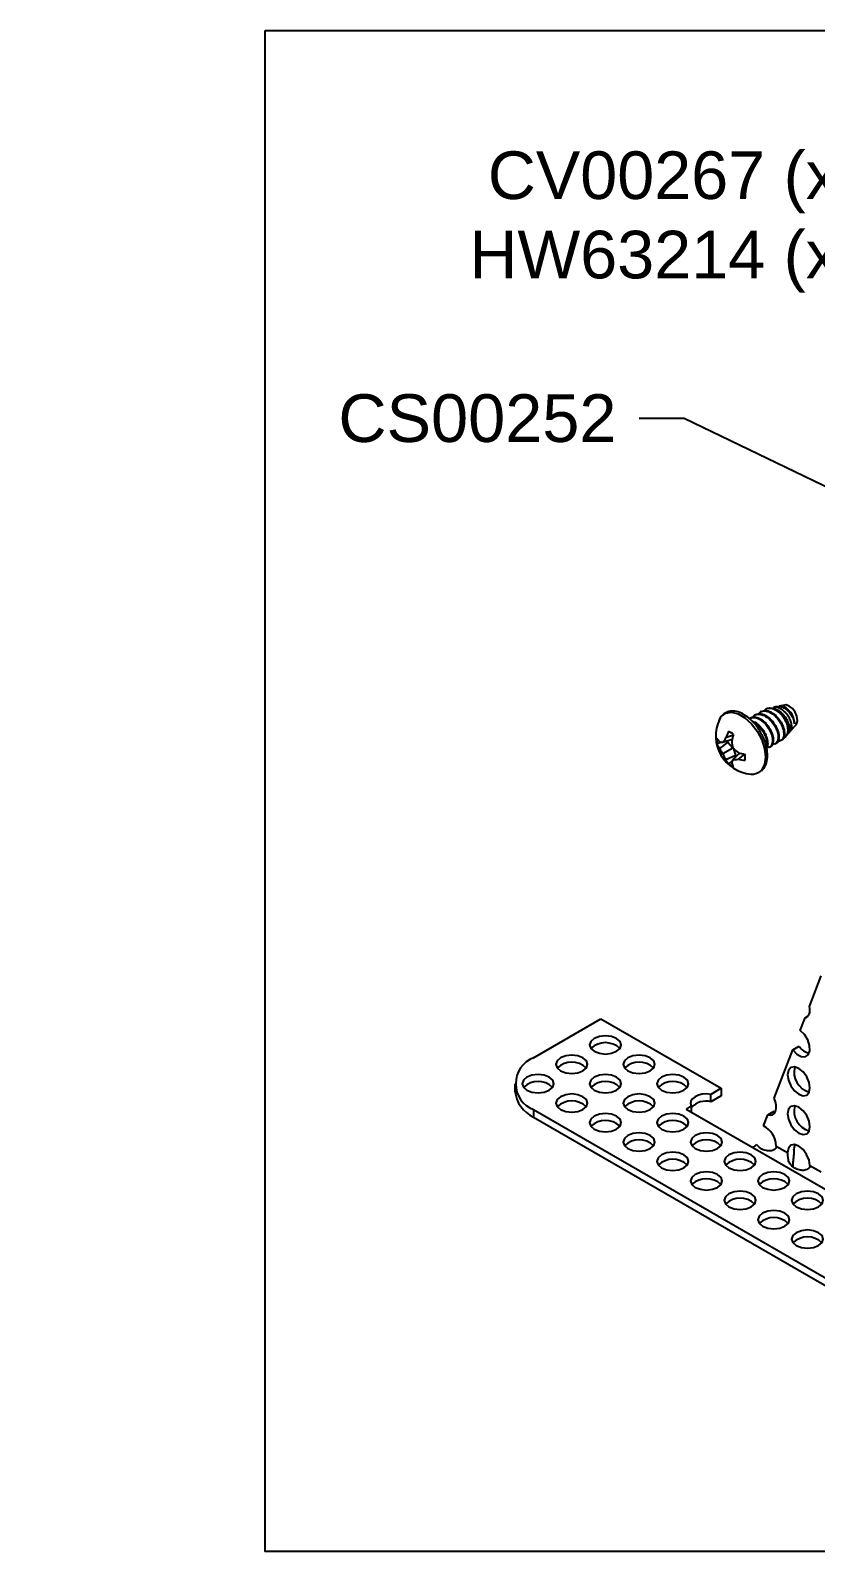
# Model space of a CAD drawing. Extents: x -0.92 to 7.46, y -5.99 to 0.
# Drawn here: x -0.92 to 2.17, y -5.99 to 0 of the extents above; entities that cross this region are included whole.
import ezdxf
from ezdxf import colors
from ezdxf.entities.mleader import LeaderData, LeaderLine
from ezdxf.math import Vec2, Vec3

# ---------------------------------------------------------------- set-up
doc = ezdxf.new("R2010")
doc.units = 0
doc.header["$LTSCALE"] = 0.5
doc.header["$MEASUREMENT"] = 0
for name, color, linetype in [('Brackets', 181, 'CONTINUOUS'), ('FAB DWG', 221, 'CONTINUOUS'), ('Hardware', 242, 'CONTINUOUS')]:
    doc.layers.add(name, color=color, linetype=linetype)
doc.layers.add('Text-Unprinted', color=131, linetype='CONTINUOUS', plot=False)
doc.styles.add('LSAD_Standard', font='arial.ttf')
doc.styles.get("Standard").update_dxf_attribs({"font": 'arial.ttf'})

msp = doc.modelspace()

# ---------------------------------------------------------------- linework, layer by layer
at = {"layer": 'Brackets', "transparency": 16777216}
for p, q in [((2.1442, -3.8443), (2.1905, -3.7242)), ((1.0575, -4.047), (1.3227, -3.8939)), ((1.3227, -3.8939), (1.7956, -4.1669)), ((2.1076, -3.9394), (2.1266, -3.89)), ((2.1266, -3.89), (2.1381, -3.8834)), ((2.078, -4.0161), (2.1034, -4.0014)), ((2.0047, -4.2065), (2.078, -4.0161)), ((0.9843, -4.1491), (0.9843, -4.1784)), ((1.7956, -4.1669), (1.7554, -4.1909)), ((1.7554, -4.2203), (1.7554, -4.1909)), ((1.7956, -4.1669), (1.7956, -4.1962)), ((1.0575, -4.2511), (3.9478, -5.9197)), ((1.0575, -4.2511), (1.0575, -4.2804)), ((1.6787, -4.2368), (1.6588, -4.2487)), ((1.6588, -4.2487), (1.9215, -4.4004)), ((1.6787, -4.2368), (1.6787, -4.2602)), ((1.7956, -4.1962), (1.7554, -4.2203)), ((1.0575, -4.2804), (3.9478, -5.949)), ((1.9628, -4.3152), (1.9795, -4.2718)), ((1.9795, -4.2718), (2.0049, -4.2572)), ((2.0049, -4.2572), (2.0103, -4.2584)), ((1.9215, -4.4004), (2.4168, -4.6863)), ((2.0133, -4.3946), (2.0575, -4.4201)), ((2.0858, -4.3891), (2.0828, -4.4054)), ((2.1458, -4.4711), (2.19, -4.4966))]:
    msp.add_line(p, q, dxfattribs=at)
at = {"layer": 'Brackets', "transparency": 16777216, "flags": 128}
for points in [[(2.1266, -3.89), (2.132, -3.8881), (2.1366, -3.8849), (2.1403, -3.8805), (2.1432, -3.8749), (2.145, -3.8683), (2.1458, -3.8609), (2.1455, -3.8529), (2.1442, -3.8443)], [(2.078, -4.0161), (2.0943, -4.0327), (2.1117, -4.0421), (2.1276, -4.0429), (2.1394, -4.0349), (2.1453, -4.0194), (2.1445, -3.9989), (2.137, -3.9764), (2.124, -3.9555), (2.1076, -3.9394)], [(1.3846, -3.9705), (1.3643, -3.9627), (1.3404, -3.9599), (1.3165, -3.9627), (1.2962, -3.9705), (1.2826, -3.9822), (1.2779, -3.996), (1.2826, -4.0098), (1.2962, -4.0215), (1.3165, -4.0293), (1.3404, -4.0321), (1.3643, -4.0293), (1.3846, -4.0215), (1.3981, -4.0098), (1.4029, -3.996), (1.3981, -3.9822), (1.3846, -3.9705)], [(1.252, -4.047), (1.2317, -4.0392), (1.2078, -4.0365), (1.1839, -4.0392), (1.1636, -4.047), (1.1501, -4.0587), (1.1453, -4.0725), (1.1501, -4.0863), (1.1636, -4.098), (1.1839, -4.1059), (1.2078, -4.1086), (1.2317, -4.1059), (1.252, -4.098), (1.2655, -4.0863), (1.2703, -4.0725), (1.2655, -4.0587), (1.252, -4.047)], [(1.5172, -4.047), (1.4969, -4.0392), (1.473, -4.0365), (1.449, -4.0392), (1.4288, -4.047), (1.4152, -4.0587), (1.4105, -4.0725), (1.4152, -4.0863), (1.4288, -4.098), (1.449, -4.1059), (1.473, -4.1086), (1.4969, -4.1059), (1.5172, -4.098), (1.5307, -4.0863), (1.5355, -4.0725), (1.5307, -4.0587), (1.5172, -4.047)], [(1.1194, -4.1236), (1.0991, -4.1157), (1.0752, -4.113), (1.0513, -4.1157), (1.031, -4.1236), (1.0175, -4.1353), (1.0127, -4.1491), (1.0175, -4.1629), (1.031, -4.1746), (1.0513, -4.1824), (1.0752, -4.1852), (1.0991, -4.1824), (1.1194, -4.1746), (1.133, -4.1629), (1.1377, -4.1491), (1.133, -4.1353), (1.1194, -4.1236)], [(1.3846, -4.1236), (1.3643, -4.1157), (1.3404, -4.113), (1.3165, -4.1157), (1.2962, -4.1236), (1.2826, -4.1353), (1.2779, -4.1491), (1.2826, -4.1629), (1.2962, -4.1746), (1.3165, -4.1824), (1.3404, -4.1852), (1.3643, -4.1824), (1.3846, -4.1746), (1.3981, -4.1629), (1.4029, -4.1491), (1.3981, -4.1353), (1.3846, -4.1236)], [(1.6497, -4.1236), (1.6295, -4.1157), (1.6055, -4.113), (1.5816, -4.1157), (1.5613, -4.1236), (1.5478, -4.1353), (1.543, -4.1491), (1.5478, -4.1629), (1.5613, -4.1746), (1.5816, -4.1824), (1.6055, -4.1852), (1.6295, -4.1824), (1.6497, -4.1746), (1.6633, -4.1629), (1.668, -4.1491), (1.6633, -4.1353), (1.6497, -4.1236)], [(2.1016, -4.0886), (2.0847, -4.0828), (2.0704, -4.0855), (2.0608, -4.0966), (2.0575, -4.1142), (2.0608, -4.1356), (2.0704, -4.1577), (2.0847, -4.1771), (2.1016, -4.1907), (2.1186, -4.1966), (2.1329, -4.1938), (2.1425, -4.1828), (2.1458, -4.1652), (2.1425, -4.1437), (2.1329, -4.1216), (2.1186, -4.1023), (2.1016, -4.0886)], [(1.252, -4.2001), (1.2317, -4.1923), (1.2078, -4.1895), (1.1839, -4.1923), (1.1636, -4.2001), (1.1501, -4.2118), (1.1453, -4.2256), (1.1501, -4.2394), (1.1636, -4.2511), (1.1839, -4.2589), (1.2078, -4.2617), (1.2317, -4.2589), (1.252, -4.2511), (1.2655, -4.2394), (1.2703, -4.2256), (1.2655, -4.2118), (1.252, -4.2001)], [(1.5172, -4.2001), (1.4969, -4.1923), (1.473, -4.1895), (1.449, -4.1923), (1.4288, -4.2001), (1.4152, -4.2118), (1.4105, -4.2256), (1.4152, -4.2394), (1.4288, -4.2511), (1.449, -4.2589), (1.473, -4.2617), (1.4969, -4.2589), (1.5172, -4.2511), (1.5307, -4.2394), (1.5355, -4.2256), (1.5307, -4.2118), (1.5172, -4.2001)], [(1.7554, -4.1909), (1.7387, -4.1895), (1.722, -4.1908), (1.7064, -4.1945), (1.6932, -4.2005), (1.6832, -4.2084), (1.6772, -4.2175), (1.6757, -4.2272), (1.6787, -4.2368)], [(1.9795, -4.2718), (1.9896, -4.2733), (1.9985, -4.2713), (2.0057, -4.266), (2.0106, -4.2577), (2.013, -4.2469), (2.0128, -4.2342), (2.01, -4.2205), (2.0047, -4.2065)], [(2.1016, -4.2417), (2.0847, -4.2359), (2.0704, -4.2386), (2.0608, -4.2497), (2.0575, -4.2673), (2.0608, -4.2887), (2.0704, -4.3108), (2.0847, -4.3302), (2.1016, -4.3438), (2.1186, -4.3497), (2.1329, -4.3469), (2.1425, -4.3359), (2.1458, -4.3183), (2.1425, -4.2968), (2.1329, -4.2747), (2.1186, -4.2554), (2.1016, -4.2417)], [(1.3846, -4.2766), (1.3643, -4.2688), (1.3404, -4.2661), (1.3165, -4.2688), (1.2962, -4.2766), (1.2826, -4.2883), (1.2779, -4.3021), (1.2826, -4.316), (1.2962, -4.3277), (1.3165, -4.3355), (1.3404, -4.3382), (1.3643, -4.3355), (1.3846, -4.3277), (1.3981, -4.316), (1.4029, -4.3021), (1.3981, -4.2883), (1.3846, -4.2766)], [(1.6497, -4.2766), (1.6295, -4.2688), (1.6055, -4.2661), (1.5816, -4.2688), (1.5613, -4.2766), (1.5478, -4.2883), (1.543, -4.3021), (1.5478, -4.316), (1.5613, -4.3277), (1.5816, -4.3355), (1.6055, -4.3382), (1.6295, -4.3355), (1.6497, -4.3277), (1.6633, -4.316), (1.668, -4.3021), (1.6633, -4.2883), (1.6497, -4.2766)], [(1.5172, -4.3532), (1.4969, -4.3454), (1.473, -4.3426), (1.449, -4.3454), (1.4288, -4.3532), (1.4152, -4.3649), (1.4105, -4.3787), (1.4152, -4.3925), (1.4288, -4.4042), (1.449, -4.412), (1.473, -4.4148), (1.4969, -4.412), (1.5172, -4.4042), (1.5307, -4.3925), (1.5355, -4.3787), (1.5307, -4.3649), (1.5172, -4.3532)], [(1.7823, -4.3532), (1.762, -4.3454), (1.7381, -4.3426), (1.7142, -4.3454), (1.6939, -4.3532), (1.6804, -4.3649), (1.6756, -4.3787), (1.6804, -4.3925), (1.6939, -4.4042), (1.7142, -4.412), (1.7381, -4.4148), (1.762, -4.412), (1.7823, -4.4042), (1.7959, -4.3925), (1.8006, -4.3787), (1.7959, -4.3649), (1.7823, -4.3532)], [(1.6497, -4.4297), (1.6295, -4.4219), (1.6055, -4.4191), (1.5816, -4.4219), (1.5613, -4.4297), (1.5478, -4.4414), (1.543, -4.4552), (1.5478, -4.469), (1.5613, -4.4807), (1.5816, -4.4886), (1.6055, -4.4913), (1.6295, -4.4886), (1.6497, -4.4807), (1.6633, -4.469), (1.668, -4.4552), (1.6633, -4.4414), (1.6497, -4.4297)], [(1.9149, -4.4297), (1.8946, -4.4219), (1.8707, -4.4191), (1.8468, -4.4219), (1.8265, -4.4297), (1.813, -4.4414), (1.8082, -4.4552), (1.813, -4.469), (1.8265, -4.4807), (1.8468, -4.4886), (1.8707, -4.4913), (1.8946, -4.4886), (1.9149, -4.4807), (1.9285, -4.469), (1.9332, -4.4552), (1.9285, -4.4414), (1.9149, -4.4297)], [(2.1458, -4.4711), (2.1424, -4.4497), (2.1328, -4.4277), (2.1185, -4.4084), (2.1016, -4.3948), (2.0848, -4.389), (2.0705, -4.3917), (2.0609, -4.4026), (2.0575, -4.4201)], [(1.7823, -4.5063), (1.762, -4.4984), (1.7381, -4.4957), (1.7142, -4.4984), (1.6939, -4.5063), (1.6804, -4.518), (1.6756, -4.5318), (1.6804, -4.5456), (1.6939, -4.5573), (1.7142, -4.5651), (1.7381, -4.5678), (1.762, -4.5651), (1.7823, -4.5573), (1.7959, -4.5456), (1.8006, -4.5318), (1.7959, -4.518), (1.7823, -4.5063)], [(2.0475, -4.5063), (2.0272, -4.4984), (2.0033, -4.4957), (1.9794, -4.4984), (1.9591, -4.5063), (1.9455, -4.518), (1.9408, -4.5318), (1.9455, -4.5456), (1.9591, -4.5573), (1.9794, -4.5651), (2.0033, -4.5678), (2.0272, -4.5651), (2.0475, -4.5573), (2.061, -4.5456), (2.0658, -4.5318), (2.061, -4.518), (2.0475, -4.5063)], [(1.9149, -4.5828), (1.8946, -4.575), (1.8707, -4.5722), (1.8468, -4.575), (1.8265, -4.5828), (1.813, -4.5945), (1.8082, -4.6083), (1.813, -4.6221), (1.8265, -4.6338), (1.8468, -4.6416), (1.8707, -4.6444), (1.8946, -4.6416), (1.9149, -4.6338), (1.9285, -4.6221), (1.9332, -4.6083), (1.9285, -4.5945), (1.9149, -4.5828)], [(2.1801, -4.5828), (2.1598, -4.575), (2.1359, -4.5722), (2.112, -4.575), (2.0917, -4.5828), (2.0781, -4.5945), (2.0734, -4.6083), (2.0781, -4.6221), (2.0917, -4.6338), (2.112, -4.6416), (2.1359, -4.6444), (2.1598, -4.6416), (2.1801, -4.6338), (2.1936, -4.6221), (2.1984, -4.6083), (2.1936, -4.5945), (2.1801, -4.5828)], [(2.0475, -4.6593), (2.0272, -4.6515), (2.0033, -4.6488), (1.9794, -4.6515), (1.9591, -4.6593), (1.9455, -4.671), (1.9408, -4.6848), (1.9455, -4.6986), (1.9591, -4.7104), (1.9794, -4.7182), (2.0033, -4.7209), (2.0272, -4.7182), (2.0475, -4.7104), (2.061, -4.6986), (2.0658, -4.6848), (2.061, -4.671), (2.0475, -4.6593)], [(2.1801, -4.7359), (2.1598, -4.728), (2.1359, -4.7253), (2.112, -4.728), (2.0917, -4.7359), (2.0781, -4.7476), (2.0734, -4.7614), (2.0781, -4.7752), (2.0917, -4.7869), (2.112, -4.7947), (2.1359, -4.7975), (2.1598, -4.7947), (2.1801, -4.7869), (2.1936, -4.7752), (2.1984, -4.7614), (2.1936, -4.7476), (2.1801, -4.7359)]]:
    msp.add_lwpolyline(points, dxfattribs=at)
at = {"layer": 'Brackets', "transparency": 16777216}
for centre, radius, start, end in [((1.3404, -4.069), 0.0817, 45.6215, 134.3785), ((2.1557, -3.968), 0.062, 212.59986, 258.11505), ((1.0963, -4.1491), 0.1092, 110.78342, 249.21658), ((1.2078, -4.1456), 0.0817, 45.6215, 134.3785), ((1.473, -4.1456), 0.0817, 45.6215, 134.3785), ((2.1649, -4.1032), 0.0816, 165.60812, 254.3865), ((1.1094, -4.1659), 0.1257, 185.6948, 245.62534), ((1.0752, -4.2221), 0.0817, 45.6215, 134.3785), ((1.3404, -4.2221), 0.0817, 45.6215, 134.3785), ((1.6055, -4.2221), 0.0817, 45.6215, 134.3785), ((1.2078, -4.2986), 0.0817, 45.6215, 134.3785), ((1.473, -4.2986), 0.0817, 45.6215, 134.3785), ((1.7357, -4.293), 0.0753, 74.84775, 139.19547), ((2.1649, -4.2563), 0.0816, 165.60812, 254.3865), ((1.3404, -4.3752), 0.0817, 45.6215, 134.3785), ((1.6055, -4.3752), 0.0817, 45.6215, 134.3785), ((1.473, -4.4517), 0.0817, 45.6215, 134.3785), ((1.7381, -4.4517), 0.0817, 45.6215, 134.3785), ((1.9198, -4.3982), 0.0935, 2.25737, 62.63468), ((1.8968, -4.3596), 0.0477, 301.22882, 323.37911), ((1.6055, -4.5282), 0.0817, 45.6215, 134.3785), ((1.8707, -4.5282), 0.0817, 45.6215, 134.3785), ((1.7381, -4.6048), 0.0817, 45.6215, 134.3785), ((2.0033, -4.6048), 0.0817, 45.6215, 134.3785), ((1.8707, -4.6813), 0.0817, 45.6215, 134.3785), ((2.1359, -4.6813), 0.0817, 45.6215, 134.3785), ((2.0033, -4.7579), 0.0817, 45.6215, 134.3785), ((2.1359, -4.8344), 0.0817, 45.6215, 134.3785)]:
    msp.add_arc(centre, radius, start, end, dxfattribs=at)
for points, knots in [([(2.0133, -4.3946), (2.0131, -4.3964), (2.0126, -4.3999), (2.01, -4.4047), (2.0061, -4.4086), (1.9992, -4.4127), (1.9877, -4.4148), (1.97, -4.4128), (1.95, -4.4047), (1.9401, -4.3936), (1.9351, -4.3881)], [0, 0, 0, 0, 0.0580703, 0.113787, 0.1691805, 0.2263164, 0.3526302, 0.5046464, 0.7520764, 1, 1, 1, 1]), ([(2.1458, -4.4711), (2.1454, -4.4738), (2.1444, -4.479), (2.1383, -4.4854), (2.1299, -4.4894), (2.1176, -4.4912), (2.102, -4.4891), (2.0853, -4.4817), (2.0713, -4.4716), (2.0637, -4.4598), (2.0609, -4.4486), (2.0597, -4.4395), (2.0589, -4.4296), (2.058, -4.4233), (2.0575, -4.4201)], [0, 0, 0, 0, 0.060389, 0.119474, 0.182038, 0.252164, 0.372296, 0.501655, 0.644393, 0.76487, 0.821342, 0.877965, 0.936884, 1, 1, 1, 1]), ([(2.0799, -4.4766), (2.0797, -4.4743), (2.0791, -4.4681), (2.0803, -4.456), (2.0821, -4.4405), (2.0838, -4.4227), (2.0832, -4.4114), (2.0828, -4.4054)], [0, 0, 0, 0, 0.1066226, 0.2907357, 0.4985067, 0.7340068, 1, 1, 1, 1])]:
    msp.add_open_spline(points, degree=3, knots=knots, dxfattribs=at)
at = {"layer": 'Hardware', "transparency": 16777216}
for p, q in [((1.9318, -2.6958), (1.929, -2.6973)), ((1.9539, -2.683), (1.9511, -2.6846)), ((1.9869, -2.6697), (1.981, -2.6709)), ((2.0168, -2.6634), (2.003, -2.6663)), ((2.0461, -2.6573), (2.025, -2.6617)), ((1.9097, -2.7085), (1.9069, -2.7101)), ((2.0685, -2.7609), (2.0913, -2.7356)), ((1.7991, -2.8038), (1.7797, -2.8108)), ((1.822, -2.8037), (1.7891, -2.828)), ((1.8392, -2.7937), (1.8031, -2.8047)), ((1.8441, -2.7759), (1.815, -2.7866)), ((1.8166, -2.8006), (1.822, -2.8037)), ((1.822, -2.8037), (1.8415, -2.8243)), ((2.0091, -2.8105), (2.0118, -2.8089)), ((2.0535, -2.7777), (2.0599, -2.7705)), ((1.8421, -2.8272), (1.8031, -2.8497)), ((1.8524, -2.8563), (1.815, -2.8727)), ((1.8696, -2.8465), (1.8421, -2.8722)), ((1.8443, -2.8291), (1.8524, -2.8563)), ((1.8524, -2.8563), (1.8524, -2.8626)), ((1.8875, -2.8512), (1.8637, -2.871)), ((1.987, -2.8232), (1.9897, -2.8216))]:
    msp.add_line(p, q, dxfattribs=at)
at = {"layer": 'Hardware', "transparency": 16777216, "flags": 128}
for points in [[(1.7893, -2.7143), (1.7966, -2.7026), (1.8142, -2.6893), (1.8369, -2.6855), (1.8627, -2.6917), (1.8896, -2.7072), (1.9155, -2.7309), (1.9381, -2.7608), (1.9557, -2.7944), (1.9669, -2.8292), (1.9707, -2.8621), (1.9669, -2.8907), (1.9557, -2.9125), (1.9507, -2.9178)], [(2.0969, -2.7177), (2.0944, -2.7019), (2.0874, -2.6856), (2.0768, -2.6714), (2.0644, -2.6613), (2.0519, -2.657), (2.0461, -2.6573)], [(2.0913, -2.7356), (2.0944, -2.7306), (2.0969, -2.7177)]]:
    msp.add_lwpolyline(points, dxfattribs=at)
at = {"layer": 'Hardware', "transparency": 16777216}
for centre, radius, start, end in [((2.0049, -2.7329), 0.0799, 0.74043, 55.37236), ((1.9258, -2.7789), 0.151, 154.70082, 265.29381), ((1.8534, -2.7994), 0.0746, 171.17936, 188.82064), ((1.8369, -2.7584), 0.0644, 207.29396, 222.06295), ((1.8489, -2.7839), 0.0742, 201.26154, 216.38953), ((1.8168, -2.7092), 0.0964, 253.27567, 261.82184), ((1.9477, -2.8866), 0.1662, 143.01239, 150.45209), ((1.9979, -2.8464), 0.1925, 153.88357, 161.89385), ((1.7981, -2.8313), 0.0746, 51.18061, 68.82476), ((2.1277, -2.8626), 0.2967, 162.45036, 167.77995), ((2.0606, -2.7786), 0.2238, 185.44628, 192.54191), ((1.9128, -2.7636), 0.1394, 207.4879, 218.13857), ((1.9326, -2.7978), 0.1395, 201.86187, 212.51197), ((1.883, -2.843), 0.0743, 203.61136, 218.73724), ((1.9316, -2.908), 0.0964, 158.18641, 166.73495), ((1.9934, -2.6623), 0.2238, 227.45869, 234.55407), ((1.8434, -2.706), 0.1662, 269.55433, 276.99256), ((1.9543, -2.5621), 0.2967, 252.22171, 257.55048), ((1.9033, -2.6827), 0.1925, 258.10848, 266.11809), ((1.8165, -2.8632), 0.0746, 351.17936, 8.82064), ((1.8719, -2.8313), 0.0746, 231.18061, 248.82476), ((1.8991, -2.8661), 0.0645, 197.93916, 212.70565), ((1.9185, -2.8801), 0.0495, 264.13206, 310.5569)]:
    msp.add_arc(centre, radius, start, end, dxfattribs=at)
for points, knots in [([(1.954, -2.7701), (1.95, -2.7627), (1.9403, -2.7451), (1.9199, -2.721), (1.8953, -2.6996), (1.8691, -2.6855), (1.8441, -2.6799), (1.8208, -2.6829), (1.8023, -2.6947), (1.7918, -2.7062), (1.7894, -2.7142), (1.7893, -2.7144)], [0, 0, 0, 0, 0.094691, 0.226956, 0.359756, 0.493581, 0.628437, 0.747326, 0.873689, 0.99674, 1, 1, 1, 1]), ([(1.921, -2.706), (1.9234, -2.7028), (1.9295, -2.6947), (1.946, -2.692), (1.9663, -2.6977), (1.9869, -2.7124), (2.0045, -2.7334), (2.0166, -2.7577), (2.022, -2.7813), (2.0195, -2.8001), (2.0108, -2.8119), (2.0016, -2.8121), (1.9974, -2.8123)], [0, 0, 0, 0, 0.069685, 0.177153, 0.281858, 0.386563, 0.494032, 0.597227, 0.703759, 0.81029, 0.913486, 1, 1, 1, 1]), ([(1.9318, -2.6958), (1.9374, -2.6938), (1.9484, -2.6898), (1.9692, -2.6962), (1.9896, -2.7108), (2.0073, -2.7318), (2.0194, -2.7561), (2.0248, -2.7798), (2.0219, -2.7979), (2.0166, -2.8081), (2.0119, -2.8088), (2.0118, -2.8088)], [0, 0, 0, 0, 0.125903, 0.24999, 0.374077, 0.50144, 0.623738, 0.74999, 0.876242, 0.998541, 1, 1, 1, 1]), ([(1.9431, -2.6932), (1.9455, -2.6901), (1.9516, -2.682), (1.9681, -2.6792), (1.9884, -2.6849), (2.009, -2.6996), (2.0266, -2.7206), (2.0387, -2.7449), (2.0441, -2.7685), (2.0416, -2.7873), (2.0329, -2.7991), (2.0237, -2.7994), (2.0195, -2.7995)], [0, 0, 0, 0, 0.069685, 0.177153, 0.281858, 0.386563, 0.494032, 0.597227, 0.703759, 0.81029, 0.913486, 1, 1, 1, 1]), ([(1.9539, -2.6831), (1.9595, -2.681), (1.9705, -2.677), (1.9913, -2.6835), (2.0117, -2.698), (2.0294, -2.7191), (2.0415, -2.7433), (2.0469, -2.7671), (2.044, -2.7852), (2.0387, -2.7953), (2.034, -2.7961), (2.0339, -2.7961)], [0, 0, 0, 0, 0.125903, 0.24999, 0.374077, 0.50144, 0.623738, 0.74999, 0.876242, 0.998541, 1, 1, 1, 1]), ([(2.0434, -2.783), (2.044, -2.783), (2.0487, -2.7832), (2.0549, -2.7772), (2.0603, -2.7654), (2.0602, -2.7486), (2.0551, -2.7294), (2.0452, -2.7098), (2.0314, -2.6923), (2.0151, -2.6787), (1.9981, -2.6707), (1.9823, -2.6697), (1.9712, -2.6732), (1.9675, -2.6788), (1.9665, -2.6802)], [0, 0, 0, 0, 0.013765, 0.106757, 0.199636, 0.294102, 0.388818, 0.483449, 0.579428, 0.675867, 0.772246, 0.869739, 0.967899, 1, 1, 1, 1]), ([(1.987, -2.6704), (1.9906, -2.6697), (1.9992, -2.6682), (2.0149, -2.6737), (2.0316, -2.685), (2.0466, -2.701), (2.0579, -2.7195), (2.0647, -2.7385), (2.0662, -2.755), (2.0641, -2.7661), (2.0604, -2.7691), (2.0593, -2.77)], [0, 0, 0, 0, 0.092761, 0.219048, 0.345275, 0.468342, 0.591548, 0.714701, 0.834913, 0.955038, 1, 1, 1, 1]), ([(2.0683, -2.7607), (2.0686, -2.7605), (2.0717, -2.7585), (2.0742, -2.7496), (2.0744, -2.7354), (2.0696, -2.7182), (2.0608, -2.7009), (2.0484, -2.6853), (2.0337, -2.6731), (2.0187, -2.6665), (2.0079, -2.6645), (2.0035, -2.6664), (2.0031, -2.6666)], [0, 0, 0, 0, 0.014877, 0.132647, 0.252686, 0.373089, 0.493359, 0.615552, 0.73841, 0.861176, 0.985524, 1, 1, 1, 1]), ([(2.017, -2.6642), (2.0192, -2.6636), (2.0255, -2.6619), (2.0382, -2.6655), (2.0527, -2.6741), (2.066, -2.687), (2.0764, -2.7023), (2.0832, -2.7183), (2.0843, -2.7275), (2.0848, -2.7319)], [0, 0, 0, 0, 0.0841855, 0.2412183, 0.3982, 0.5514582, 0.7040097, 0.856533, 1, 1, 1, 1]), ([(2.0503, -2.6672), (2.0458, -2.665), (2.0368, -2.6606), (2.0289, -2.6614), (2.025, -2.6618)], [0, 0, 0, 0, 0.510998, 1, 1, 1, 1]), ([(2.0259, -2.6634), (2.028, -2.6627), (2.0345, -2.6606), (2.0435, -2.6636), (2.0495, -2.6668), (2.0503, -2.6672)], [0, 0, 0, 0, 0.297807, 0.902635, 1, 1, 1, 1]), ([(1.907, -2.7102), (1.9125, -2.7081), (1.9235, -2.7041), (1.9443, -2.7106), (1.9647, -2.7251), (1.9824, -2.7461), (1.9945, -2.7705), (1.9999, -2.794), (1.9974, -2.8128), (1.9887, -2.8247), (1.9795, -2.8249), (1.9753, -2.825)], [0, 0, 0, 0, 0.114346, 0.227043, 0.33974, 0.455412, 0.566484, 0.681147, 0.79581, 0.906882, 1, 1, 1, 1]), ([(1.9097, -2.7086), (1.9153, -2.7065), (1.9263, -2.7025), (1.9471, -2.709), (1.9675, -2.7235), (1.9852, -2.7446), (1.9973, -2.7688), (2.0027, -2.7926), (1.9998, -2.8107), (1.9945, -2.8208), (1.9898, -2.8216), (1.9897, -2.8216)], [0, 0, 0, 0, 0.125903, 0.24999, 0.374077, 0.50144, 0.623738, 0.74999, 0.876242, 0.998541, 1, 1, 1, 1]), ([(1.919, -2.7214), (1.921, -2.7219), (1.9295, -2.7239), (1.9455, -2.7367), (1.9631, -2.7572), (1.9753, -2.7818), (1.9801, -2.8047), (1.9796, -2.8201), (1.9759, -2.8244), (1.9753, -2.825)], [0, 0, 0, 0, 0.05347, 0.235075, 0.421475, 0.600462, 0.785236, 0.970009, 1, 1, 1, 1]), ([(1.9218, -2.7246), (1.9219, -2.7246), (1.9287, -2.7265), (1.9427, -2.7386), (1.9604, -2.7587), (1.9724, -2.7832), (1.978, -2.8068), (1.9754, -2.8184), (1.9742, -2.8241)], [0, 0, 0, 0, 0.003073, 0.201898, 0.405972, 0.601931, 0.804225, 1, 1, 1, 1]), ([(1.956, -2.9154), (1.9567, -2.915), (1.9636, -2.9107), (1.9717, -2.8956), (1.9787, -2.8718), (1.9789, -2.8426), (1.9723, -2.8109), (1.9635, -2.7858), (1.9558, -2.7729), (1.954, -2.7701)], [0, 0, 0, 0, 0.02095, 0.197802, 0.377917, 0.565327, 0.755895, 0.946213, 1, 1, 1, 1]), ([(1.8409, -2.8762), (1.84, -2.8769), (1.8348, -2.8813), (1.8295, -2.8857), (1.8251, -2.8895)], [0, 0, 0, 0, 0.160972, 1, 1, 1, 1])]:
    msp.add_open_spline(points, degree=3, knots=knots, dxfattribs=at)
msp.add_open_spline([(2.0477, -4.0919), (2.048, -4.0919), (2.0483, -4.0919), (2.0485, -4.0919)], degree=3, dxfattribs=at)
at = {"layer": 'Text-Unprinted', "ltscale": 0.5, "transparency": 16777216}
msp.add_lwpolyline([(0, 0), (6.8397, 0), (6.8397, -5.992), (0, -5.992)], close=True, dxfattribs=at)

# ---------------------------------------------------------------- leaders
at = {"layer": 'FAB DWG', "ltscale": 0.5, "transparency": 16777216}
ml = msp.add_multileader_mtext('Standard', dxfattribs=at)
ml.set_content('\\A1;CV00267 (x1)\\PHW63214 (x2)', color=256, style='LSAD_Standard')
ml.set_leader_properties()
ml.build(insert=Vec2(0, 0))
ml.multileader.update_dxf_attribs({"text_left_attachment_type": 2, "dogleg_length": 0.36, "arrow_head_size": 0.1875})
ctx = ml.context
ctx.base_point, ctx.char_height, ctx.arrow_head_size, ctx.landing_gap_size, ctx.plane_origin = Vec3(0.7451, -0.7573), 0.1875, 0.1875, 0.09, Vec3(1.2947, 13.6517)
ctx.left_attachment, ctx.text_align_type = 2, 2
notes = []
notes.append((ctx, [(1, (1, 1, 0), (2.8606, -0.5979), (-1, 0), 0.2772, [(0, [(2.5416, -2.4346)], 0, [])])]))
ctx.mtext.insert, ctx.mtext.width, ctx.mtext.defined_height, ctx.mtext.alignment, ctx.mtext.flow_direction = Vec3(2.4933, -0.4766), 1.904564, 0.4885, 3, 5
at = {"layer": 'FAB DWG', "transparency": 16777216}
ml = msp.add_multileader_mtext('Standard', dxfattribs=at)
ml.set_content('CS00252', color=256)
ml.set_leader_properties()
ml.build(insert=Vec2(0, 0))
ml.multileader.update_dxf_attribs({"dogleg_length": 0.0922, "arrow_head_size": 0.15})
ctx = ml.context
ctx.base_point, ctx.char_height, ctx.arrow_head_size, ctx.landing_gap_size, ctx.plane_origin = Vec3(0.2257, -1.5288), 0.188, 0.15, 0.09, Vec3(5.3758, -2.3294)
ctx.text_align_type = 2
notes.append((ctx, [(0, (1, 1, 0), (1.6511, -1.5288), (-1, 0), 0.1772, [(0, [(2.4704, -1.9251)], 0, [])])]))
ctx.mtext.insert, ctx.mtext.width, ctx.mtext.defined_height, ctx.mtext.alignment, ctx.mtext.flow_direction = Vec3(1.384, -1.4332), 2.307685, 0.426, 3, 5
for ctx, leaders in notes:
    for number, flags, end, landing, length, lines in leaders:
        leader = LeaderData()
        leader.index, (leader.has_last_leader_line, leader.has_dogleg_vector, leader.attachment_direction) = number, flags
        leader.last_leader_point, leader.dogleg_vector, leader.dogleg_length = Vec3(end), Vec3(landing), length
        for number, points, colour, breaks in lines:
            line = LeaderLine()
            line.index, line.vertices, line.color, line.breaks = number, Vec3.list(points), colors.encode_raw_color(colour), breaks
            leader.lines.append(line)
        ctx.leaders.append(leader)

doc.saveas('drawing.dxf')
